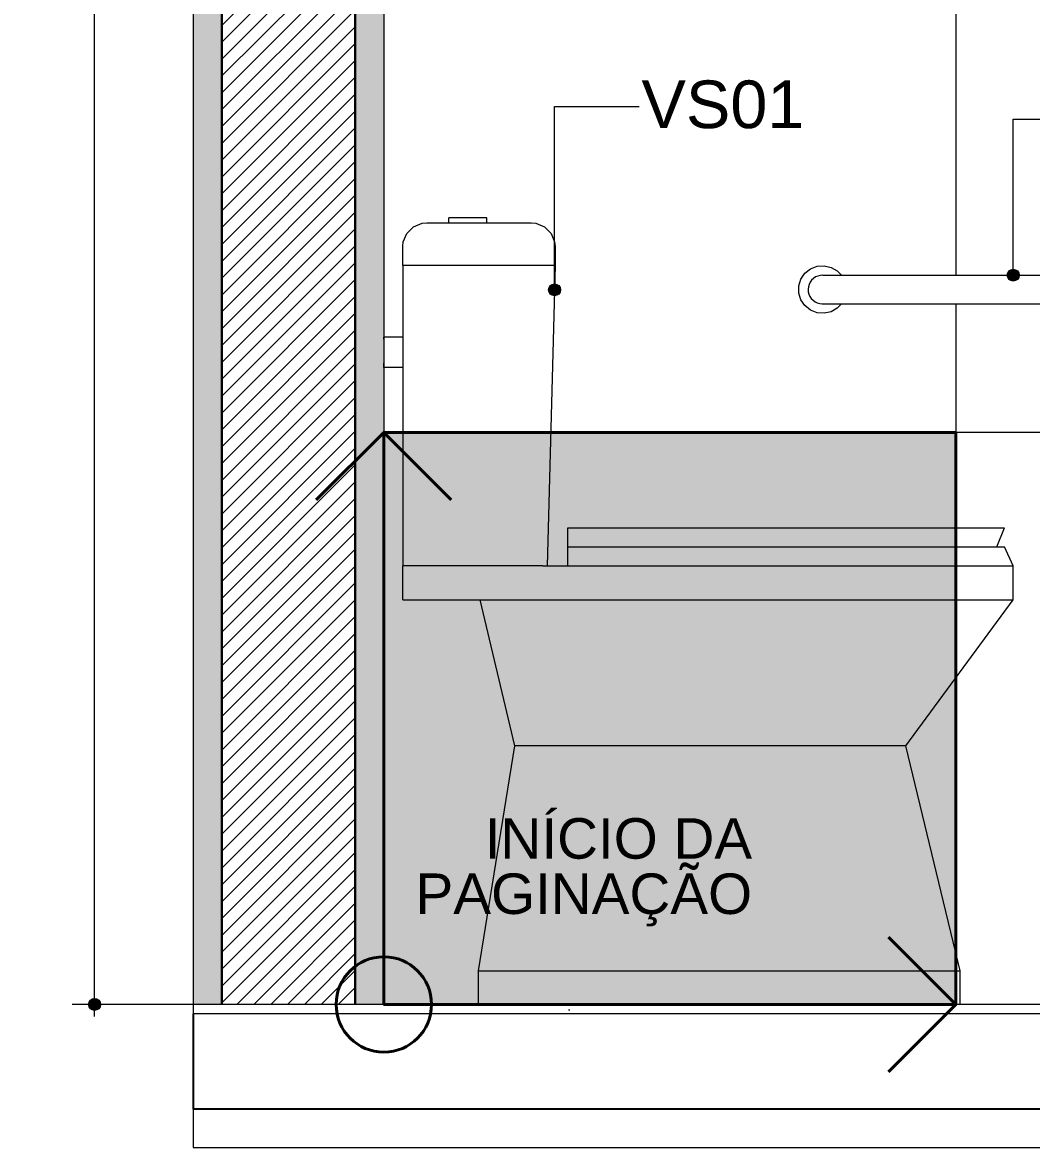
# Model space of a CAD drawing. Header units: metres. Extents: x -1.8 to 75.3, y -2 to 2.8.
# Drawn here: x 6.685 to 7.744, y -2.048 to -0.868 of the extents above; entities that cross this region are included whole.
import ezdxf

# ---------------------------------------------------------------- set-up
doc = ezdxf.new("R2010")
doc.units = ezdxf.units.M
doc.header["$MEASUREMENT"] = 0
for name, color, linetype in [('COTAS CORTE', 7, 'Continuous'), ('NOTAS-LAYOUT.EXEC', 7, 'Continuous'), ('PAREDE CONSTRUIR', 7, 'Continuous')]:
    doc.layers.add(name, color=color, linetype=linetype)
for name, color, linetype, lineweight, true_color in [('COTAS CORTE_Caneta_No__25', 7, 'Continuous', 13, 0x982312), ('LAJES.EST_Caneta_No__254', 7, 'Continuous', 0, 0xd1c9ad), ('LAJES.EST_Caneta_No__97', 7, 'Continuous', 13, 0x6b6b6b), ('LOUCAS-METAIS.ARQ_Caneta_No__13', 7, 'Continuous', 0, 0xaaaaaa), ('LOUCAS-METAIS.ARQ_Caneta_No__96', 7, 'Continuous', 0, 0xb6b6b6), ('NOTAS-EXECUTIVO.ARQ_Caneta_No__12', 7, 'Continuous', 0, 0x030303), ('NOTAS-EXECUTIVO.ARQ_Caneta_No__24', 7, 'Continuous', 40, 0x851f10), ('PAREDE CONSTRUIR_Caneta_No__97', 7, 'Continuous', 13, 0x6b6b6b)]:
    doc.layers.add(name, color=color, linetype=linetype, lineweight=lineweight, true_color=true_color)
for name, color, linetype, lineweight in [('LAJES.EST_Caneta_No__241', 7, 'Continuous', 13), ('LAJES.EST_Caneta_No__4', 7, 'Continuous', 25), ('LAJES.EST_Caneta_No__7', 7, 'Continuous', 13), ('NOTAS-EXECUTIVO.ARQ_Caneta_No__1', 7, 'Continuous', 40), ('NOTAS-LAYOUT.EXEC_Caneta_No__241', 7, 'Continuous', 13), ('NOTAS-LAYOUT.EXEC_Caneta_No__5', 7, 'Continuous', 20), ('PAREDE CONSTRUIR_Caneta_No__241', 7, 'Continuous', 13), ('PAREDE CONSTRUIR_Caneta_No__3', 7, 'Continuous', 30)]:
    doc.layers.add(name, color=color, linetype=linetype, lineweight=lineweight)
doc.styles.add('GENERATED_STYLE_1', font='arial.ttf')
doc.dimstyles.new('GENERATED_STYLE__2', dxfattribs={"dimtxt": 0.05, "dimasz": 0.02375, "dimexe": 0.18, "dimexo": 0.267183, "dimgap": 0, "dimtad": 1, "dimzin": 0, "dimdsep": 46, "dimtxsty": 'GENERATED_STYLE_1', "dimblk": 'ARROWHEAD_11', "dimblk1": 'ARROWHEAD_11', "dimblk2": 'ARROWHEAD_11', "dimcen": 0.09, "dimclrd": 256, "dimclre": 256, "dimclrt": 256, "dimadec": 0, "dimazin": 0, "dimtfac": 1, "dimtdec": 4, "dimtmove": 0, "dimatfit": 3, "dimfxl": 0, "dimtolj": 1, "dimtzin": 0, "dimarcsym": 0})

# ---------------------------------------------------------------- blocks, each defined once
blk = doc.blocks.new('*D48', base_point=(73.3784, -1.8982))
at = {"layer": 'COTAS CORTE_Caneta_No__25', "linetype": 'Continuous', "lineweight": 13, "true_color": 0x982312}
for points in [[(6.7548, 1.2518), (6.7553, 1.2494), (6.7567, 1.2473), (6.7587, 1.246), (6.7611, 1.2455), (6.7635, 1.246), (6.7655, 1.2473), (6.7669, 1.2494), (6.7673, 1.2518), (6.7669, 1.2541), (6.7655, 1.2562), (6.7635, 1.2575), (6.7611, 1.258), (6.7587, 1.2575), (6.7567, 1.2562), (6.7553, 1.2541)], [(6.7548, -1.8982), (6.7553, -1.9006), (6.7567, -1.9027), (6.7587, -1.904), (6.7611, -1.9045), (6.7635, -1.904), (6.7655, -1.9027), (6.7669, -1.9006), (6.7673, -1.8982), (6.7669, -1.8959), (6.7655, -1.8938), (6.7635, -1.8925), (6.7611, -1.892), (6.7587, -1.8925), (6.7567, -1.8938), (6.7553, -1.8959)]]:
    blk.add_hatch(color=24, dxfattribs=at).paths.add_polyline_path(points)
at = {"layer": 'COTAS CORTE_Caneta_No__25', "color": 24, "linetype": 'Continuous', "lineweight": 13, "true_color": 0x982312}
for p, q in [((6.7548, 1.2518), (6.7377, 1.2518)), ((7.0283, 1.2518), (6.7673, 1.2518)), ((6.7611, -1.892), (6.7611, 1.2455)), ((6.7548, -1.8982), (6.7377, -1.8982)), ((7.0283, -1.8982), (6.7673, -1.8982)), ((6.7611, -1.9107), (6.7611, -1.9045))]:
    blk.add_line(p, q, dxfattribs=at)
for centre in [(6.7611, 1.2518), (6.7611, -1.8982)]:
    blk.add_circle(centre, 0.00625, dxfattribs=at)
at = {"layer": 'COTAS CORTE_Caneta_No__25', "color": 24, "lineweight": 13, "true_color": 0x982312, "char_height": 0.05, "attachment_point": 7, "rotation": 90, "style": 'GENERATED_STYLE_1'}
for s, insert in [('\\A1;{\\pql;\\fArial|b0|i0|c0|p0;\\W1.000000;0,01}', (6.7511, 1.112)), ('\\A1;{\\pql;\\fArial|b0|i0|c0|p0;\\W1.000000;3,15}', (6.7511, -0.4567))]:
    blk.add_mtext(s, dxfattribs=dict(at, insert=insert))
blk = doc.blocks.new('ARROWHEAD_11')
at = {"color": 0, "linetype": 'Continuous', "lineweight": 0}
blk.add_line((0, 0), (-1, 0), dxfattribs=at)
at = {"color": 0, "linetype": 'Continuous', "lineweight": 0, "const_width": 0.25, "flags": 128}
blk.add_lwpolyline([(-0.125, 0, 1), (0.125, 0, 1)], format="xyb", close=True, dxfattribs=at)
blk = doc.blocks.new('Label_5_3', base_point=(7.2434, -1.1486))
at = {"layer": 'NOTAS-LAYOUT.EXEC', "linetype": 'Continuous', "lineweight": 0, "true_color": 0x000000}
blk.add_hatch(color=18, dxfattribs=at).paths.add_polyline_path([(7.2371, -1.1486), (7.2376, -1.151), (7.2389, -1.1531), (7.241, -1.1544), (7.2434, -1.1549), (7.2457, -1.1544), (7.2478, -1.1531), (7.2491, -1.151), (7.2496, -1.1486), (7.2491, -1.1463), (7.2478, -1.1442), (7.2457, -1.1429), (7.2434, -1.1424), (7.241, -1.1429), (7.2389, -1.1442), (7.2376, -1.1463)])
at = {"layer": 'NOTAS-LAYOUT.EXEC_Caneta_No__241', "color": 7, "linetype": 'Continuous', "lineweight": 13}
for p, q in [((7.2434, -1.1424), (7.2434, -0.9564)), ((7.2434, -0.9564), (7.3321, -0.9564))]:
    blk.add_line(p, q, dxfattribs=at)
at = {"layer": 'NOTAS-LAYOUT.EXEC_Caneta_No__5', "color": 7, "linetype": 'Continuous', "lineweight": 20}
blk.add_circle((7.2434, -1.1486), 0.00625, dxfattribs=at)
at = {"layer": 'NOTAS-LAYOUT.EXEC_Caneta_No__241', "color": 7, "lineweight": 13, "insert": (7.3346, -0.929), "char_height": 0.05, "attachment_point": 1, "style": 'GENERATED_STYLE_1'}
blk.add_mtext('\\A1;{\\pql;\\pt0,241;\\fArial|b0|i0|c0|p0;\\W1.000000;VS01\\fArial|b0|i0|c0|p0;\\W1.000000;\\A1{\\H.66x;\\S^  ;}\\fArial|b0|i0|c0|p0;\\W1.000000;\\fArial|b0|i0|c0|p0;\\W1.000000;\\A1{\\H.66x;\\S^  ;}\\fArial|b0|i0|c0|p0;\\W1.000000;\\fArial|b0|i0|c0|p0;\\W1.000000;\\fArial|b0|i0|c0|p0;\\W1.000000;\\fArial|b0|i0|c0|p0;\\W1.000000;\\fArial|b0|i0|c0|p0;\\W1.000000;\\fArial|b0|i0|c0|p0;\\W1.000000;\\fArial|b0|i0|c0|p0;\\W1.000000;\\A1{\\H.66x;\\S^  ;}\\fArial|b0|i0|c0|p0;\\W1.000000;\\fArial|b0|i0|c0|p0;\\W1.000000;\\A1{\\H.66x;\\S^  ;}\\fArial|b0|i0|c0|p0;\\W1.000000;\\fArial|b0|i0|c0|p0;\\W1.000000;\\fArial|b0|i0|c0|p0;\\W1.000000;\\fArial|b0|i0|c0|p0;\\W1.000000;\\fArial|b0|i0|c0|p0;\\W1.000000;\\fArial|b0|i0|c0|p0;\\W1.000000;\\fArial|b0|i0|c0|p0;\\W1.000000;\\A1{\\H.66x;\\S^  ;}\\fArial|b0|i0|c0|p0;\\W1.000000;\\fArial|b0|i0|c0|p0;\\W1.000000;\\A1{\\H.66x;\\S^  ;}\\fArial|b0|i0|c0|p0;\\W1.000000;\\fArial|b0|i0|c0|p0;\\W1.000000;\\fArial|b0|i0|c0|p0;\\W1.000000;\\fArial|b0|i0|c0|p0;\\W1.000000;\\fArial|b0|i0|c0|p0;\\W1.000000;\\fArial|b0|i0|c0|p0;\\W1.000000;\\fArial|b0|i0|c0|p0;\\W1.000000;\\A1{\\H.66x;\\S^  ;}\\fArial|b0|i0|c0|p0;\\W1.000000;\\fArial|b0|i0|c0|p0;\\W1.000000;\\A1{\\H.66x;\\S^  ;}\\fArial|b0|i0|c0|p0;\\W1.000000;\\fArial|b0|i0|c0|p0;\\W1.000000;\\fArial|b0|i0|c0|p0;\\W1.000000;\\fArial|b0|i0|c0|p0;\\W1.000000;\\fArial|b0|i0|c0|p0;\\W1.000000;\\fArial|b0|i0|c0|p0;\\W1.000000;\\fArial|b0|i0|c0|p0;\\W1.000000;\\A1{\\H.66x;\\S^  ;}\\fArial|b0|i0|c0|p0;\\W1.000000;\\fArial|b0|i0|c0|p0;\\W1.000000;\\A1{\\H.66x;\\S^  ;}\\fArial|b0|i0|c0|p0;\\W1.000000;\\fArial|b0|i0|c0|p0;\\W1.000000;\\fArial|b0|i0|c0|p0;\\W1.000000;\\fArial|b0|i0|c0|p0;\\W1.000000;\\fArial|b0|i0|c0|p0;\\W1.000000;\\fArial|b0|i0|c0|p0;\\W1.000000;\\fArial|b0|i0|c0|p0;\\W1.000000;\\A1{\\H.66x;\\S^  ;}\\fArial|b0|i0|c0|p0;\\W1.000000;}', dxfattribs=at)
blk = doc.blocks.new('Label_7_3', base_point=(7.7244, -1.1332))
at = {"layer": 'NOTAS-LAYOUT.EXEC', "linetype": 'Continuous', "lineweight": 0, "true_color": 0x000000}
blk.add_hatch(color=18, dxfattribs=at).paths.add_polyline_path([(7.7182, -1.1332), (7.7186, -1.1356), (7.72, -1.1377), (7.722, -1.139), (7.7244, -1.1395), (7.7268, -1.139), (7.7288, -1.1377), (7.7302, -1.1356), (7.7307, -1.1332), (7.7302, -1.1309), (7.7288, -1.1288), (7.7268, -1.1275), (7.7244, -1.127), (7.722, -1.1275), (7.72, -1.1288), (7.7186, -1.1309)])
at = {"layer": 'NOTAS-LAYOUT.EXEC_Caneta_No__241', "color": 7, "linetype": 'Continuous', "lineweight": 13}
for p, q in [((7.7244, -1.127), (7.7244, -0.9694)), ((7.7244, -0.9694), (7.7847, -0.9694))]:
    blk.add_line(p, q, dxfattribs=at)
at = {"layer": 'NOTAS-LAYOUT.EXEC_Caneta_No__5', "color": 7, "linetype": 'Continuous', "lineweight": 20}
blk.add_circle((7.7244, -1.1332), 0.00625, dxfattribs=at)
at = {"layer": 'NOTAS-LAYOUT.EXEC_Caneta_No__241', "color": 7, "lineweight": 13, "insert": (7.7872, -0.9421), "char_height": 0.05, "attachment_point": 1, "style": 'GENERATED_STYLE_1'}
blk.add_mtext('\\A1;{\\pql;\\pt0,241;\\fArial|b0|i0|c0|p0;\\W1.000000;BA70\\fArial|b0|i0|c0|p0;\\W1.000000;\\A1{\\H.66x;\\S^  ;}\\fArial|b0|i0|c0|p0;\\W1.000000;\\fArial|b0|i0|c0|p0;\\W1.000000;\\A1{\\H.66x;\\S^  ;}\\fArial|b0|i0|c0|p0;\\W1.000000;\\fArial|b0|i0|c0|p0;\\W1.000000;\\fArial|b0|i0|c0|p0;\\W1.000000;\\fArial|b0|i0|c0|p0;\\W1.000000;\\fArial|b0|i0|c0|p0;\\W1.000000;\\fArial|b0|i0|c0|p0;\\W1.000000;\\fArial|b0|i0|c0|p0;\\W1.000000;\\A1{\\H.66x;\\S^  ;}\\fArial|b0|i0|c0|p0;\\W1.000000;\\fArial|b0|i0|c0|p0;\\W1.000000;\\A1{\\H.66x;\\S^  ;}\\fArial|b0|i0|c0|p0;\\W1.000000;\\fArial|b0|i0|c0|p0;\\W1.000000;\\fArial|b0|i0|c0|p0;\\W1.000000;\\fArial|b0|i0|c0|p0;\\W1.000000;\\fArial|b0|i0|c0|p0;\\W1.000000;\\fArial|b0|i0|c0|p0;\\W1.000000;\\fArial|b0|i0|c0|p0;\\W1.000000;\\A1{\\H.66x;\\S^  ;}\\fArial|b0|i0|c0|p0;\\W1.000000;\\fArial|b0|i0|c0|p0;\\W1.000000;\\A1{\\H.66x;\\S^  ;}\\fArial|b0|i0|c0|p0;\\W1.000000;\\fArial|b0|i0|c0|p0;\\W1.000000;\\fArial|b0|i0|c0|p0;\\W1.000000;\\fArial|b0|i0|c0|p0;\\W1.000000;\\fArial|b0|i0|c0|p0;\\W1.000000;\\fArial|b0|i0|c0|p0;\\W1.000000;\\fArial|b0|i0|c0|p0;\\W1.000000;\\A1{\\H.66x;\\S^  ;}\\fArial|b0|i0|c0|p0;\\W1.000000;\\fArial|b0|i0|c0|p0;\\W1.000000;\\A1{\\H.66x;\\S^  ;}\\fArial|b0|i0|c0|p0;\\W1.000000;\\fArial|b0|i0|c0|p0;\\W1.000000;\\fArial|b0|i0|c0|p0;\\W1.000000;\\fArial|b0|i0|c0|p0;\\W1.000000;\\fArial|b0|i0|c0|p0;\\W1.000000;\\fArial|b0|i0|c0|p0;\\W1.000000;\\fArial|b0|i0|c0|p0;\\W1.000000;\\A1{\\H.66x;\\S^  ;}\\fArial|b0|i0|c0|p0;\\W1.000000;\\fArial|b0|i0|c0|p0;\\W1.000000;\\A1{\\H.66x;\\S^  ;}\\fArial|b0|i0|c0|p0;\\W1.000000;\\fArial|b0|i0|c0|p0;\\W1.000000;\\fArial|b0|i0|c0|p0;\\W1.000000;\\fArial|b0|i0|c0|p0;\\W1.000000;\\fArial|b0|i0|c0|p0;\\W1.000000;\\fArial|b0|i0|c0|p0;\\W1.000000;\\fArial|b0|i0|c0|p0;\\W1.000000;\\A1{\\H.66x;\\S^  ;}\\fArial|b0|i0|c0|p0;\\W1.000000;}', dxfattribs=at)
blk = doc.blocks.new('símbolo_paginação de piso(1)(1)[2]_3', base_point=(7.0644, -1.8982))
at = {"layer": 'NOTAS-EXECUTIVO.ARQ_Caneta_No__24', "linetype": 'Continuous', "lineweight": 0, "true_color": 0x210704}
blk.add_hatch(color=18, dxfattribs=at).paths.add_polyline_path([(7.6644, -1.2982), (7.0644, -1.2982), (7.0644, -1.8982), (7.6644, -1.8982)])
at = {"layer": 'NOTAS-EXECUTIVO.ARQ_Caneta_No__1', "color": 7, "linetype": 'Continuous', "lineweight": 40}
for p, q in [((7.0644, -1.2982), (6.9936, -1.369)), ((7.0644, -1.8982), (7.0644, -1.2982)), ((7.0644, -1.2982), (7.1351, -1.369)), ((7.6644, -1.8982), (7.5936, -1.8275)), ((7.0644, -1.8982), (7.6644, -1.8982)), ((7.6644, -1.8982), (7.5936, -1.969))]:
    blk.add_line(p, q, dxfattribs=at)
at = {"layer": 'NOTAS-EXECUTIVO.ARQ_Caneta_No__1', "color": 7, "linetype": 'Continuous', "lineweight": 40, "flags": 128}
blk.add_lwpolyline([(7.6644, -1.2982), (7.6644, -1.8982), (7.0644, -1.8982), (7.0644, -1.2982)], close=True, dxfattribs=at)
at = {"layer": 'NOTAS-EXECUTIVO.ARQ_Caneta_No__1', "color": 7, "linetype": 'Continuous', "lineweight": 40}
blk.add_circle((7.0644, -1.8982), 0.05, dxfattribs=at)

msp = doc.modelspace()

# ---------------------------------------------------------------- hatches: boundary and pattern name
at = {"layer": 'LAJES.EST_Caneta_No__254', "linetype": 'Continuous', "lineweight": 0, "true_color": 0xd1c9ad}
h = msp.add_hatch(dxfattribs=at)
h.set_pattern_fill('Haie_OD_0003', color=9, style=0, pattern_type=2)
h.set_pattern_definition([(45, (73.3784, -1.39824), (-0.159099, 0.159099), [0, -0.15, 0, -0.225]), (110, (73.8784, -1.39824), (0.21143084, 0.0769545), [0, -0.11, 0, -0.19])])
h.paths.add_polyline_path([(6.8644, -1.8982), (6.8644, -1.9082), (9.9144, -1.9082), (9.9144, -1.8982)])
at = {"layer": 'LAJES.EST_Caneta_No__97', "linetype": 'Continuous', "lineweight": 13, "true_color": 0x6b6b6b}
h = msp.add_hatch(dxfattribs=at)
h.set_pattern_fill('AR_CONC_0003', color=251, style=0, pattern_type=2)
h.set_pattern_definition([(50, (73.3784, -1.89824), (-0.546554, 0.0478173), [0.05715, -0.62865]), (355, (73.3784, -1.89824), (-0.1057303, 0.5731705), [0.04572, -0.5029218]), (100.4514, (73.42394, -1.90223), (0.4408237, 0.5253533), [0.04857, -0.5342707]), (46.1842, (73.3784, -1.74584), (-0.813237, 0.126127), [0.085725, -0.942975]), (96.6356, (73.4462, -1.75635), (0.712212, 0.742278), [0.072855, -0.801407]), (351.1842, (73.3784, -1.74584), (0.712212, 0.742278), [0.06858, -0.754379]), (21, (73.4546, -1.78394), (-0.4548432, 0.3067956), [0.05715, -0.62865]), (326, (73.4546, -1.78394), (0.185406, 0.552564), [0.04572, -0.50292]), (71.4514, (73.4925, -1.8095), (0.6402493, 0.2457683), [0.04857, -0.53427]), (37.5, (73.3784, -1.89824), (0.0092658, 0.2536651), [0, -0.496824, 0, -0.51054, 0, -0.504825]), (7.5, (73.3784, -1.89824), (0.200459, 0.3005417), [0, -0.291084, 0, -0.485394, 0, -0.192405]), (327.5, (73.20847, -1.89824), (-0.4067718, 0.01718623), [0, -0.1905, 0, -0.59436, 0, -0.78867]), (317.5, (73.13227, -1.89824), (0.4443875, 0.0762795), [0, -0.24765, 0, -0.394716, 0, -0.56007])])
h.paths.add_polyline_path([(6.8644, -2.0082), (9.9144, -2.0082), (9.9144, -1.9082), (6.8644, -1.9082)])
at = {"layer": 'PAREDE CONSTRUIR', "linetype": 'Continuous', "lineweight": 0, "true_color": 0xffffff}
for points in [[(6.8644, 1.3518), (6.8644, -1.8982), (6.8944, -1.8982), (6.8944, 1.3518)], [(7.0344, -1.8982), (7.0644, -1.8982), (7.0644, 1.3518), (7.0344, 1.3518)]]:
    msp.add_hatch(color=7, dxfattribs=at).paths.add_polyline_path(points)
at = {"layer": 'PAREDE CONSTRUIR', "linetype": 'Continuous', "lineweight": 0, "true_color": 0x000000}
h = msp.add_hatch(dxfattribs=at)
h.set_pattern_fill('common_brick_0003', color=18, style=0, pattern_type=2)
h.set_pattern_definition([(45, (73.378392, -1.898244), (-0.0088388348, 0.0088388348), [])])
h.paths.add_polyline_path([(6.8944, 1.3518), (6.8944, -1.8982), (7.0344, -1.8982), (7.0344, 1.3518)])
at = {"layer": 'PAREDE CONSTRUIR_Caneta_No__97', "linetype": 'Continuous', "lineweight": 13, "true_color": 0x6b6b6b}
h = msp.add_hatch(dxfattribs=at)
h.set_pattern_fill('Ceramica_60_x_60_0003', color=251, style=0, pattern_type=2)
h.set_pattern_definition([(0, (7.06436, -1.89824), (0, 0.6), []), (90, (7.06436, -1.89824), (-0.6, 0), [])])
h.paths.add_polyline_path([(7.0644, -1.8982), (7.1637, -1.8982), (7.1637, -1.8629), (7.2017, -1.627), (7.1654, -1.4736), (7.0844, -1.4736), (7.0844, -1.4382), (7.0844, -1.2661), (7.0844, -1.2302), (7.0644, -1.2302), (7.0644, -1.1982), (7.0844, -1.1982), (7.0844, -1.1032), (7.0848, -1.0984), (7.0886, -1.0894), (7.0955, -1.0825), (7.1045, -1.0787), (7.1094, -1.0782), (7.1324, -1.0782), (7.1324, -1.0732), (7.1724, -1.0732), (7.1724, -1.0782), (7.219, -1.0782), (7.2239, -1.0787), (7.2329, -1.0825), (7.2398, -1.0894), (7.2435, -1.0984), (7.244, -1.1032), (7.244, -1.1232), (7.2358, -1.4382), (7.2573, -1.4382), (7.2573, -1.3982), (7.7153, -1.3982), (7.7073, -1.4182), (7.7153, -1.4182), (7.7244, -1.4382), (7.7244, -1.4736), (7.6118, -1.627), (7.6687, -1.8629), (7.6687, -1.8982), (8.2644, -1.8982), (8.2644, 1.2518), (7.0644, 1.2518)])
h.paths.add_polyline_path([(7.2285, 1.1418), (8.1085, 1.1418), (8.1085, 0.2618), (7.2285, 0.2618)], flags=0)
h.paths.add_polyline_path([(7.4996, -1.152), (7.4996, -1.1445), (7.5018, -1.1374), (7.506, -1.1312), (7.5119, -1.1266), (7.5188, -1.1239), (7.5262, -1.1233), (7.5335, -1.125), (7.5399, -1.1287), (7.5442, -1.1332), (8.2047, -1.1332), (8.206, -1.1312), (8.2119, -1.1266), (8.2188, -1.1239), (8.2262, -1.1233), (8.2335, -1.125), (8.2399, -1.1287), (8.245, -1.1342), (8.2482, -1.1409), (8.2494, -1.1482), (8.2482, -1.1556), (8.245, -1.1623), (8.2399, -1.1678), (8.2335, -1.1715), (8.2262, -1.1732), (8.2188, -1.1726), (8.2119, -1.1699), (8.206, -1.1652), (8.2047, -1.1632), (7.5442, -1.1632), (7.5399, -1.1678), (7.5335, -1.1715), (7.5262, -1.1732), (7.5188, -1.1726), (7.5119, -1.1699), (7.506, -1.1652), (7.5018, -1.1591)], flags=0)
h.paths.add_polyline_path([(8.0511, -0.3574), (8.0494, -0.3501), (8.05, -0.3427), (8.0527, -0.3357), (8.0574, -0.3299), (8.0635, -0.3257), (8.0706, -0.3235), (8.0781, -0.3235), (8.0852, -0.3257), (8.0914, -0.3299), (8.096, -0.3357), (8.0987, -0.3427), (8.0993, -0.3501), (8.0976, -0.3574), (8.0939, -0.3638), (8.0894, -0.3681), (8.0894, -1.0285), (8.0914, -1.0299), (8.096, -1.0357), (8.0987, -1.0427), (8.0993, -1.0501), (8.0976, -1.0574), (8.0939, -1.0638), (8.0884, -1.0689), (8.0817, -1.0721), (8.0744, -1.0732), (8.067, -1.0721), (8.0603, -1.0689), (8.0548, -1.0638), (8.0511, -1.0574), (8.0494, -1.0501), (8.05, -1.0427), (8.0527, -1.0357), (8.0574, -1.0299), (8.0594, -1.0285), (8.0594, -0.3681), (8.0548, -0.3638)], flags=0)

# ---------------------------------------------------------------- linework, layer by layer
at = {"layer": 'LAJES.EST_Caneta_No__241', "color": 7, "linetype": 'Continuous', "lineweight": 13}
for p, q in [((6.8644, -2.0082), (6.8644, -2.0482)), ((6.8644, -2.0482), (8.2644, -2.0482))]:
    msp.add_line(p, q, dxfattribs=at)
at = {"layer": 'LAJES.EST_Caneta_No__4', "color": 7, "linetype": 'Continuous', "lineweight": 25}
for p, q in [((6.8644, -1.9082), (6.8644, -1.9132)), ((6.8644, -1.9132), (6.8644, -2.0082)), ((9.9144, -2.0082), (6.8644, -2.0082))]:
    msp.add_line(p, q, dxfattribs=at)
at = {"layer": 'LAJES.EST_Caneta_No__7', "color": 7, "linetype": 'Continuous', "lineweight": 13}
for p, q in [((6.8644, -1.8982), (6.8644, -1.9082)), ((9.9144, -1.8982), (7.0644, -1.8982)), ((9.9144, -1.9082), (6.8644, -1.9082))]:
    msp.add_line(p, q, dxfattribs=at)
at = {"layer": 'LAJES.EST_Caneta_No__7', "color": 7, "linetype": 'Continuous', "lineweight": 13, "flags": 128}
msp.add_lwpolyline([(7.0644, -1.8982), (7.0344, -1.8982), (6.8944, -1.8982), (6.8644, -1.8982)], dxfattribs=at)
at = {"layer": 'LOUCAS-METAIS.ARQ_Caneta_No__13', "color": 253, "linetype": 'Continuous', "lineweight": 0, "true_color": 0xaaaaaa}
for p, q in [((7.1339, -1.0732), (7.1324, -1.0732)), ((7.1324, -1.0782), (7.1324, -1.0732)), ((7.1382, -1.0732), (7.1339, -1.0732)), ((7.1447, -1.0732), (7.1382, -1.0732)), ((7.1524, -1.0732), (7.1447, -1.0732)), ((7.16, -1.0732), (7.1524, -1.0732)), ((7.1665, -1.0732), (7.16, -1.0732)), ((7.1708, -1.0732), (7.1665, -1.0732)), ((7.1724, -1.0732), (7.1708, -1.0732)), ((7.1724, -1.0782), (7.1724, -1.0732)), ((7.0886, -1.0894), (7.0955, -1.0825)), ((7.0955, -1.0825), (7.1045, -1.0787)), ((7.0955, -1.0825), (7.0955, -1.0825)), ((7.1045, -1.0787), (7.1094, -1.0782)), ((7.1045, -1.0787), (7.1045, -1.0787)), ((7.1094, -1.0782), (7.1102, -1.0782)), ((7.1102, -1.0782), (7.1112, -1.0782)), ((7.1112, -1.0782), (7.1126, -1.0782)), ((7.1126, -1.0782), (7.1168, -1.0782)), ((7.1168, -1.0782), (7.1975, -1.0782)), ((7.1975, -1.0782), (7.2065, -1.0782)), ((7.2065, -1.0782), (7.2124, -1.0782)), ((7.2124, -1.0782), (7.2167, -1.0782)), ((7.2167, -1.0782), (7.219, -1.0782)), ((7.219, -1.0782), (7.2239, -1.0787)), ((7.2239, -1.0787), (7.2329, -1.0825)), ((7.2329, -1.0825), (7.2398, -1.0894)), ((7.0848, -1.0984), (7.0886, -1.0894)), ((7.0886, -1.0894), (7.0886, -1.0894)), ((7.2398, -1.0894), (7.2435, -1.0984)), ((7.0844, -1.1032), (7.0848, -1.0984)), ((7.0844, -1.1232), (7.0844, -1.1032)), ((7.2435, -1.0984), (7.244, -1.1032)), ((7.244, -1.1032), (7.244, -1.1232)), ((7.0844, -1.1232), (7.0844, -1.4382)), ((7.0866, -1.1232), (7.0844, -1.1232)), ((7.0931, -1.1232), (7.0866, -1.1232)), ((7.1029, -1.1232), (7.0931, -1.1232)), ((7.1144, -1.1232), (7.1029, -1.1232)), ((7.1997, -1.1232), (7.1144, -1.1232)), ((7.2155, -1.1232), (7.1997, -1.1232)), ((7.2292, -1.1232), (7.2155, -1.1232)), ((7.2391, -1.1232), (7.2292, -1.1232)), ((7.244, -1.1232), (7.2358, -1.4382)), ((7.244, -1.1232), (7.2391, -1.1232)), ((7.0644, -1.1988), (7.0644, -1.1982)), ((7.0844, -1.1982), (7.0644, -1.1982)), ((7.0644, -1.2004), (7.0644, -1.1988)), ((7.0644, -1.2281), (7.0644, -1.2256)), ((7.0644, -1.2297), (7.0644, -1.2281)), ((7.0644, -1.2302), (7.0644, -1.2297)), ((7.0844, -1.2302), (7.0644, -1.2302)), ((7.2573, -1.3982), (7.2946, -1.3982)), ((7.2573, -1.4182), (7.2573, -1.3982)), ((7.2946, -1.3982), (7.3399, -1.3982)), ((7.3399, -1.3982), (7.3871, -1.3982)), ((7.3871, -1.3982), (7.4357, -1.3982)), ((7.4357, -1.3982), (7.4821, -1.3982)), ((7.4821, -1.3982), (7.5283, -1.3982)), ((7.5283, -1.3982), (7.5733, -1.3982)), ((7.5733, -1.3982), (7.6162, -1.3982)), ((7.6162, -1.3982), (7.657, -1.3982)), ((7.657, -1.3982), (7.6885, -1.3982)), ((7.6885, -1.3982), (7.7085, -1.3982)), ((7.7073, -1.4182), (7.7153, -1.3982)), ((7.7085, -1.3982), (7.7153, -1.3982)), ((7.2573, -1.4382), (7.2573, -1.4182)), ((7.2573, -1.4182), (7.2946, -1.4182)), ((7.2946, -1.4182), (7.3399, -1.4182)), ((7.3399, -1.4182), (7.3871, -1.4182)), ((7.3871, -1.4182), (7.4357, -1.4182)), ((7.4357, -1.4182), (7.4821, -1.4182)), ((7.4821, -1.4182), (7.5283, -1.4182)), ((7.5283, -1.4182), (7.5733, -1.4182)), ((7.5733, -1.4182), (7.6162, -1.4182)), ((7.6162, -1.4182), (7.657, -1.4182)), ((7.657, -1.4182), (7.6885, -1.4182)), ((7.6885, -1.4182), (7.7085, -1.4182)), ((7.7085, -1.4182), (7.7153, -1.4182)), ((7.7244, -1.4382), (7.7153, -1.4182)), ((7.0865, -1.4382), (7.0844, -1.4382)), ((7.0844, -1.4736), (7.0844, -1.4382)), ((7.0927, -1.4382), (7.0865, -1.4382)), ((7.1019, -1.4382), (7.0927, -1.4382)), ((7.1128, -1.4382), (7.1019, -1.4382)), ((7.1938, -1.4382), (7.1128, -1.4382)), ((7.2087, -1.4382), (7.1938, -1.4382)), ((7.2217, -1.4382), (7.2087, -1.4382)), ((7.2312, -1.4382), (7.2217, -1.4382)), ((7.2312, -1.4382), (7.4347, -1.4382)), ((7.4347, -1.4382), (7.4824, -1.4382)), ((7.4824, -1.4382), (7.5298, -1.4382)), ((7.5298, -1.4382), (7.5761, -1.4382)), ((7.5761, -1.4382), (7.6202, -1.4382)), ((7.6202, -1.4382), (7.663, -1.4382)), ((7.663, -1.4382), (7.6962, -1.4382)), ((7.6962, -1.4382), (7.7172, -1.4382)), ((7.7172, -1.4382), (7.7244, -1.4382)), ((7.7244, -1.4736), (7.7244, -1.4382)), ((7.0844, -1.4736), (7.4347, -1.4736)), ((7.2017, -1.627), (7.1654, -1.4736)), ((7.4347, -1.4736), (7.4824, -1.4736)), ((7.4824, -1.4736), (7.5298, -1.4736)), ((7.5298, -1.4736), (7.5761, -1.4736)), ((7.5761, -1.4736), (7.6202, -1.4736)), ((7.6118, -1.627), (7.7244, -1.4736)), ((7.6202, -1.4736), (7.663, -1.4736)), ((7.663, -1.4736), (7.6962, -1.4736)), ((7.6962, -1.4736), (7.7172, -1.4736)), ((7.7172, -1.4736), (7.7244, -1.4736)), ((7.1637, -1.8629), (7.2017, -1.627)), ((7.2043, -1.627), (7.2017, -1.627)), ((7.2118, -1.627), (7.2043, -1.627)), ((7.2234, -1.627), (7.2118, -1.627)), ((7.238, -1.627), (7.2234, -1.627)), ((7.2894, -1.627), (7.238, -1.627)), ((7.3415, -1.627), (7.2894, -1.627)), ((7.3939, -1.627), (7.3415, -1.627)), ((7.4467, -1.627), (7.3939, -1.627)), ((7.4785, -1.627), (7.4467, -1.627)), ((7.51, -1.627), (7.4785, -1.627)), ((7.5408, -1.627), (7.51, -1.627)), ((7.5702, -1.627), (7.5408, -1.627)), ((7.5873, -1.627), (7.5702, -1.627)), ((7.6006, -1.627), (7.5873, -1.627)), ((7.609, -1.627), (7.6006, -1.627)), ((7.6118, -1.627), (7.609, -1.627)), ((7.6687, -1.8629), (7.6118, -1.627)), ((7.1637, -1.8629), (7.1698, -1.8629)), ((7.1637, -1.8982), (7.1637, -1.8629)), ((7.1698, -1.8629), (7.1874, -1.8629)), ((7.1874, -1.8629), (7.2145, -1.8629)), ((7.2145, -1.8629), (7.2484, -1.8629)), ((7.2484, -1.8629), (7.2959, -1.8629)), ((7.2959, -1.8629), (7.3439, -1.8629)), ((7.3439, -1.8629), (7.3921, -1.8629)), ((7.3921, -1.8629), (7.4407, -1.8629)), ((7.4407, -1.8629), (7.4805, -1.8629)), ((7.4805, -1.8629), (7.5201, -1.8629)), ((7.5201, -1.8629), (7.5586, -1.8629)), ((7.5586, -1.8629), (7.5955, -1.8629)), ((7.5955, -1.8629), (7.6256, -1.8629)), ((7.6256, -1.8629), (7.6489, -1.8629)), ((7.6489, -1.8629), (7.6636, -1.8629)), ((7.6636, -1.8629), (7.6687, -1.8629)), ((7.6687, -1.8982), (7.6687, -1.8629))]:
    msp.add_line(p, q, dxfattribs=at)
at = {"layer": 'LOUCAS-METAIS.ARQ_Caneta_No__96', "color": 253, "linetype": 'Continuous', "lineweight": 0, "true_color": 0xb6b6b6}
for p, q in [((7.5018, -1.1374), (7.506, -1.1312)), ((7.506, -1.1312), (7.5119, -1.1266)), ((7.5119, -1.1266), (7.5188, -1.1239)), ((7.5188, -1.1239), (7.5262, -1.1233)), ((7.5262, -1.1233), (7.5335, -1.125)), ((7.5335, -1.125), (7.5399, -1.1287)), ((7.5399, -1.1287), (7.5442, -1.1332)), ((7.4996, -1.1445), (7.5018, -1.1374)), ((7.4996, -1.152), (7.4996, -1.1445)), ((7.5104, -1.1429), (7.5096, -1.1454)), ((7.5115, -1.1405), (7.5104, -1.1429)), ((7.513, -1.1384), (7.5115, -1.1405)), ((7.5149, -1.1366), (7.513, -1.1384)), ((7.5171, -1.1351), (7.5149, -1.1366)), ((7.5195, -1.1341), (7.5171, -1.1351)), ((7.522, -1.1334), (7.5195, -1.1341)), ((7.5246, -1.1332), (7.522, -1.1334)), ((7.5246, -1.1332), (7.5261, -1.1332)), ((7.5261, -1.1332), (7.5305, -1.1332)), ((7.5305, -1.1332), (7.5377, -1.1332)), ((7.5377, -1.1332), (7.5471, -1.1332)), ((7.5471, -1.1332), (7.5584, -1.1332)), ((7.5584, -1.1332), (7.5711, -1.1332)), ((7.5711, -1.1332), (7.5844, -1.1332)), ((7.5844, -1.1332), (8.1643, -1.1332)), ((7.5018, -1.1591), (7.4996, -1.152)), ((7.5096, -1.1454), (7.5094, -1.148)), ((7.5094, -1.148), (7.5095, -1.1506)), ((7.5095, -1.1506), (7.5102, -1.1531)), ((7.5102, -1.1531), (7.5112, -1.1555)), ((7.5112, -1.1555), (7.5127, -1.1577)), ((7.506, -1.1652), (7.5018, -1.1591)), ((7.5119, -1.1699), (7.506, -1.1652)), ((7.5127, -1.1577), (7.5145, -1.1596)), ((7.5145, -1.1596), (7.5166, -1.1611)), ((7.5166, -1.1611), (7.519, -1.1622)), ((7.519, -1.1622), (7.5215, -1.163)), ((7.5215, -1.163), (7.5241, -1.1632)), ((7.5241, -1.1632), (7.5256, -1.1632)), ((7.5256, -1.1632), (7.5301, -1.1632)), ((7.5301, -1.1632), (7.5372, -1.1632)), ((7.5399, -1.1678), (7.5335, -1.1715)), ((7.5372, -1.1632), (7.5468, -1.1632)), ((7.5442, -1.1632), (7.5399, -1.1678)), ((7.5468, -1.1632), (7.5582, -1.1632)), ((7.5582, -1.1632), (7.5709, -1.1632)), ((7.5709, -1.1632), (7.5843, -1.1632)), ((7.5843, -1.1632), (8.1644, -1.1632)), ((7.5188, -1.1726), (7.5119, -1.1699)), ((7.5262, -1.1732), (7.5188, -1.1726)), ((7.5335, -1.1715), (7.5262, -1.1732))]:
    msp.add_line(p, q, dxfattribs=at)
at = {"layer": 'PAREDE CONSTRUIR_Caneta_No__241', "color": 7, "linetype": 'Continuous', "lineweight": 13}
for p, q in [((6.8644, 1.3518), (6.8644, -1.8982)), ((7.0644, 1.2518), (7.0644, -1.8982))]:
    msp.add_line(p, q, dxfattribs=at)
at = {"layer": 'PAREDE CONSTRUIR_Caneta_No__3', "color": 7, "linetype": 'Continuous', "lineweight": 30}
for p, q in [((6.8944, 1.3518), (6.8944, -1.8982)), ((7.0344, 1.3518), (7.0344, -1.8982))]:
    msp.add_line(p, q, dxfattribs=at)

# ---------------------------------------------------------------- block references
at = {"layer": 'NOTAS-EXECUTIVO.ARQ_Caneta_No__1', "color": 7, "linetype": 'Continuous', "lineweight": 40}
msp.add_blockref('símbolo_paginação de piso(1)(1)[2]_3', (7.0644, -1.8982), dxfattribs=at)
at = {"layer": 'NOTAS-LAYOUT.EXEC', "color": 7, "linetype": 'Continuous', "lineweight": 13}
for name, p in [('Label_5_3', (7.2434, -1.1486)), ('Label_7_3', (7.7244, -1.1332))]:
    msp.add_blockref(name, p, dxfattribs=at)

# ---------------------------------------------------------------- texts
at = {"layer": 'NOTAS-EXECUTIVO.ARQ_Caneta_No__12', "color": 18, "linetype": 'Continuous', "lineweight": 0, "true_color": 0x030303, "insert": (7.4506, -1.7028), "char_height": 0.0425, "attachment_point": 3, "line_spacing_factor": 0.81868, "style": 'GENERATED_STYLE_1'}
msp.add_mtext('\\A1;{\\pqr;\\fArial|b0|i0|c0|p0;\\W1.000000;INÍCIO DA\\P\\pqr;\\fArial|b0|i0|c0|p0;\\W1.000000;PAGINAÇÃO}', dxfattribs=at)

# ---------------------------------------------------------------- dimensions: what is measured, and where the dimension line sits
at = {"layer": 'COTAS CORTE', "color": 24, "linetype": 'Continuous', "lineweight": 13, "true_color": 0x982312}
dim = msp.add_linear_dim(base=(6.7611, 1.2518), p1=(7.0644, -1.8982), p2=(8.4894, 1.2518), angle=90, dimstyle='GENERATED_STYLE__2', dxfattribs=at)
dim.commit()
dim.dimension.update_dxf_attribs({"geometry": '*D48', "text_midpoint": (6.7261, -0.392), "dimtype": 160, "text_rotation": 90})

doc.saveas('drawing.dxf')
